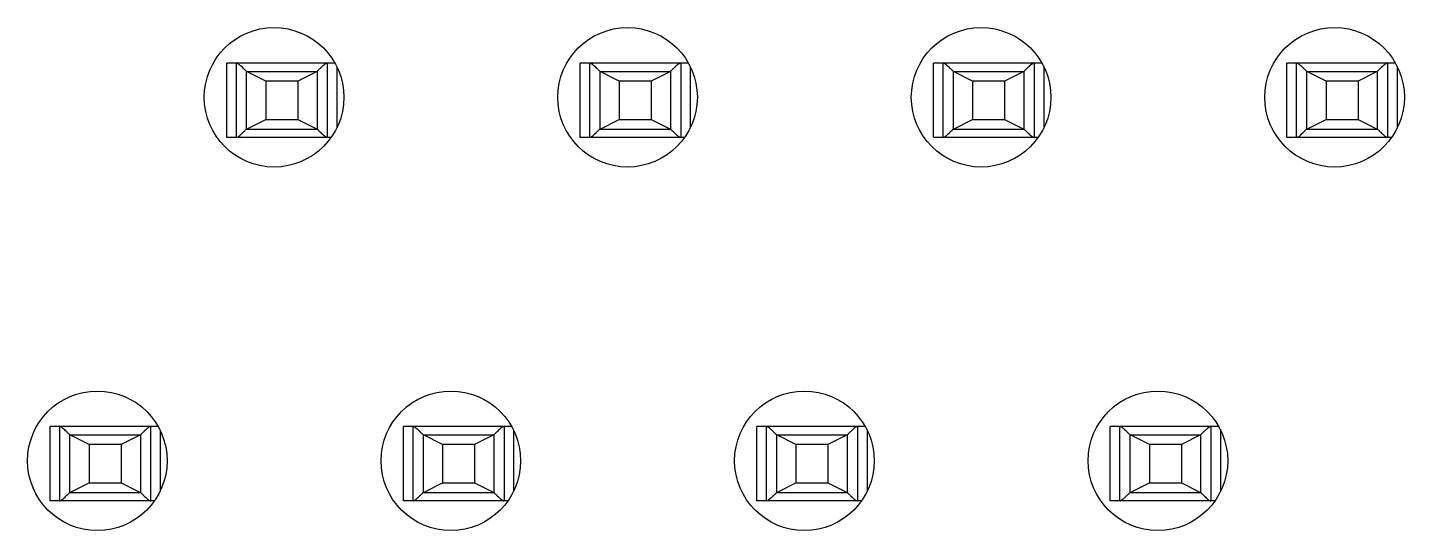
# Model space of a CAD drawing. Header units: millimetres. Extents: x -86.4 to 0, y 0 to 54.6.
# Drawn here: x -63.84 to -53.08, y 38.73 to 42.66 of the extents above; entities that cross this region are included whole.
import ezdxf

# ---------------------------------------------------------------- set-up
doc = ezdxf.new("R2010")
doc.units = ezdxf.units.MM

msp = doc.modelspace()

# ---------------------------------------------------------------- linework, layer by layer
at = {"color": 7, "linetype": 'Continuous', "lineweight": 25}
for p, q in [((-61.438, 42.38), (-62.282, 42.38)), ((-62.282, 41.8), (-62.282, 42.38)), ((-62.207, 41.8), (-62.207, 42.38)), ((-61.497, 42.38), (-61.497, 41.8)), ((-58.677, 42.38), (-59.522, 42.38)), ((-59.522, 41.8), (-59.522, 42.38)), ((-59.447, 41.8), (-59.447, 42.38)), ((-58.737, 42.38), (-58.737, 41.8)), ((-55.916, 42.38), (-56.762, 42.38)), ((-56.762, 41.8), (-56.762, 42.38)), ((-56.687, 41.8), (-56.687, 42.38)), ((-55.977, 42.38), (-55.977, 41.8)), ((-53.155, 42.38), (-54.002, 42.38)), ((-54.002, 41.8), (-54.002, 42.38)), ((-53.927, 41.8), (-53.927, 42.38)), ((-53.217, 42.38), (-53.217, 41.8)), ((-62.127, 42.315), (-61.577, 42.315)), ((-61.977, 42.24), (-62.127, 42.315)), ((-62.127, 41.865), (-62.127, 42.315)), ((-61.577, 42.315), (-61.727, 42.24)), ((-61.577, 42.315), (-61.577, 41.865)), ((-61.422, 42.351), (-61.422, 41.875)), ((-59.367, 41.865), (-59.367, 42.315)), ((-59.217, 42.24), (-59.367, 42.315)), ((-59.367, 42.315), (-58.817, 42.315)), ((-58.817, 42.315), (-58.967, 42.24)), ((-58.817, 42.315), (-58.817, 41.865)), ((-58.662, 42.353), (-58.662, 41.873)), ((-56.607, 41.865), (-56.607, 42.315)), ((-56.457, 42.24), (-56.607, 42.315)), ((-56.607, 42.315), (-56.057, 42.315)), ((-56.057, 42.315), (-56.207, 42.24)), ((-56.057, 42.315), (-56.057, 41.865)), ((-55.902, 42.355), (-55.902, 41.871)), ((-53.847, 42.315), (-53.297, 42.315)), ((-53.697, 42.24), (-53.847, 42.315)), ((-53.847, 41.865), (-53.847, 42.315)), ((-53.297, 42.315), (-53.447, 42.24)), ((-53.297, 42.315), (-53.297, 41.865)), ((-53.142, 42.357), (-53.142, 41.869)), ((-61.727, 42.24), (-61.977, 42.24)), ((-61.977, 42.24), (-61.977, 41.94)), ((-61.727, 42.24), (-61.727, 41.94)), ((-59.217, 42.24), (-59.217, 41.94)), ((-58.967, 42.24), (-59.217, 42.24)), ((-58.967, 42.24), (-58.967, 41.94)), ((-56.457, 42.24), (-56.457, 41.94)), ((-56.207, 42.24), (-56.457, 42.24)), ((-56.207, 42.24), (-56.207, 41.94)), ((-53.697, 42.24), (-53.697, 41.94)), ((-53.447, 42.24), (-53.697, 42.24)), ((-53.447, 42.24), (-53.447, 41.94)), ((-62.127, 41.865), (-61.977, 41.94)), ((-61.977, 41.94), (-61.727, 41.94)), ((-61.727, 41.94), (-61.577, 41.865)), ((-59.367, 41.865), (-59.217, 41.94)), ((-59.217, 41.94), (-58.967, 41.94)), ((-58.967, 41.94), (-58.817, 41.865)), ((-56.607, 41.865), (-56.457, 41.94)), ((-56.457, 41.94), (-56.207, 41.94)), ((-56.207, 41.94), (-56.057, 41.865)), ((-53.847, 41.865), (-53.697, 41.94)), ((-53.697, 41.94), (-53.447, 41.94)), ((-53.447, 41.94), (-53.297, 41.865)), ((-62.127, 41.865), (-61.577, 41.865)), ((-59.367, 41.865), (-58.817, 41.865)), ((-56.607, 41.865), (-56.057, 41.865)), ((-53.847, 41.865), (-53.297, 41.865)), ((-61.466, 41.8), (-62.282, 41.8)), ((-58.705, 41.8), (-59.522, 41.8)), ((-55.944, 41.8), (-56.762, 41.8)), ((-53.183, 41.8), (-54.002, 41.8)), ((-62.818, 39.54), (-63.662, 39.54)), ((-63.662, 38.96), (-63.662, 39.54)), ((-63.587, 38.96), (-63.587, 39.54)), ((-63.507, 39.475), (-62.957, 39.475)), ((-63.357, 39.4), (-63.507, 39.475)), ((-63.507, 39.025), (-63.507, 39.475)), ((-62.957, 39.475), (-63.107, 39.4)), ((-62.957, 39.475), (-62.957, 39.025)), ((-62.877, 39.54), (-62.877, 38.96)), ((-62.802, 39.51), (-62.802, 39.037)), ((-60.057, 39.54), (-60.902, 39.54)), ((-60.902, 38.96), (-60.902, 39.54)), ((-60.827, 38.96), (-60.827, 39.54)), ((-60.747, 39.475), (-60.197, 39.475)), ((-60.597, 39.4), (-60.747, 39.475)), ((-60.747, 39.025), (-60.747, 39.475)), ((-60.197, 39.475), (-60.347, 39.4)), ((-60.197, 39.475), (-60.197, 39.025)), ((-60.117, 39.54), (-60.117, 38.96)), ((-60.042, 39.512), (-60.042, 39.034)), ((-57.296, 39.54), (-58.142, 39.54)), ((-58.142, 38.96), (-58.142, 39.54)), ((-58.067, 38.96), (-58.067, 39.54)), ((-57.987, 39.475), (-57.437, 39.475)), ((-57.837, 39.4), (-57.987, 39.475)), ((-57.987, 39.025), (-57.987, 39.475)), ((-57.437, 39.475), (-57.587, 39.4)), ((-57.437, 39.475), (-57.437, 39.025)), ((-57.357, 39.54), (-57.357, 38.96)), ((-57.282, 39.514), (-57.282, 39.032)), ((-54.535, 39.54), (-55.382, 39.54)), ((-55.382, 38.96), (-55.382, 39.54)), ((-55.307, 38.96), (-55.307, 39.54)), ((-55.227, 39.475), (-54.677, 39.475)), ((-55.077, 39.4), (-55.227, 39.475)), ((-55.227, 39.025), (-55.227, 39.475)), ((-54.677, 39.475), (-54.827, 39.4)), ((-54.677, 39.475), (-54.677, 39.025)), ((-54.597, 39.54), (-54.597, 38.96)), ((-54.522, 39.516), (-54.522, 39.03)), ((-63.107, 39.4), (-63.357, 39.4)), ((-63.357, 39.4), (-63.357, 39.1)), ((-63.107, 39.4), (-63.107, 39.1)), ((-60.347, 39.4), (-60.597, 39.4)), ((-60.597, 39.4), (-60.597, 39.1)), ((-60.347, 39.4), (-60.347, 39.1)), ((-57.837, 39.4), (-57.837, 39.1)), ((-57.587, 39.4), (-57.837, 39.4)), ((-57.587, 39.4), (-57.587, 39.1)), ((-55.077, 39.4), (-55.077, 39.1)), ((-54.827, 39.4), (-55.077, 39.4)), ((-54.827, 39.4), (-54.827, 39.1)), ((-63.507, 39.025), (-63.357, 39.1)), ((-63.357, 39.1), (-63.107, 39.1)), ((-63.107, 39.1), (-62.957, 39.025)), ((-60.747, 39.025), (-60.597, 39.1)), ((-60.597, 39.1), (-60.347, 39.1)), ((-60.347, 39.1), (-60.197, 39.025)), ((-57.987, 39.025), (-57.837, 39.1)), ((-57.837, 39.1), (-57.587, 39.1)), ((-57.587, 39.1), (-57.437, 39.025)), ((-55.227, 39.025), (-55.077, 39.1)), ((-55.077, 39.1), (-54.827, 39.1)), ((-54.827, 39.1), (-54.677, 39.025)), ((-62.847, 38.96), (-63.662, 38.96)), ((-63.507, 39.025), (-62.957, 39.025)), ((-60.086, 38.96), (-60.902, 38.96)), ((-60.747, 39.025), (-60.197, 39.025)), ((-57.325, 38.96), (-58.142, 38.96)), ((-57.987, 39.025), (-57.437, 39.025)), ((-54.564, 38.96), (-55.382, 38.96)), ((-55.227, 39.025), (-54.677, 39.025))]:
    msp.add_line(p, q, dxfattribs=at)
for centre in [(-61.913, 42.113), (-59.152, 42.113), (-56.391, 42.113), (-53.63, 42.113), (-63.293, 39.273), (-60.532, 39.273), (-57.771, 39.273), (-55.01, 39.273)]:
    msp.add_circle(centre, 0.545, dxfattribs=at)
for points, knots in [([(-62.127, 42.315), (-62.127, 42.315), (-62.128, 42.316), (-62.13, 42.318), (-62.132, 42.32), (-62.135, 42.322), (-62.138, 42.325), (-62.142, 42.329), (-62.148, 42.335), (-62.154, 42.341), (-62.162, 42.349), (-62.172, 42.358), (-62.182, 42.366), (-62.185, 42.369), (-62.189, 42.372), (-62.193, 42.375), (-62.195, 42.376), (-62.198, 42.378), (-62.2, 42.379), (-62.202, 42.38), (-62.205, 42.38), (-62.207, 42.38)], [0, 0, 0, 0, 0.0000213032, 0.0000213032, 0.0000213032, 0.000042431, 0.000042431, 0.000042431, 0.0000723384, 0.0000723384, 0.0000723384, 0.0001136473, 0.0001136473, 0.0001136473, 0.0001274369, 0.0001274369, 0.0001274369, 0.0001360899, 0.0001360899, 0.0001360899, 0.0001431283, 0.0001431283, 0.0001431283, 0.0001431283]), ([(-61.497, 42.38), (-61.499, 42.38), (-61.502, 42.38), (-61.504, 42.379), (-61.508, 42.377), (-61.512, 42.374), (-61.516, 42.371), (-61.527, 42.363), (-61.537, 42.353), (-61.546, 42.345), (-61.553, 42.338), (-61.559, 42.333), (-61.564, 42.328), (-61.568, 42.324), (-61.571, 42.321), (-61.573, 42.319), (-61.575, 42.317), (-61.577, 42.316), (-61.577, 42.315), (-61.577, 42.315), (-61.577, 42.315), (-61.577, 42.315)], [0, 0, 0, 0, 0.0000067135, 0.0000067135, 0.0000067135, 0.0000211926, 0.0000211926, 0.0000211926, 0.0000645725, 0.0000645725, 0.0000645725, 0.0000955232, 0.0000955232, 0.0000955232, 0.0001191342, 0.0001191342, 0.0001191342, 0.0001390677, 0.0001390677, 0.0001390677, 0.0001439568, 0.0001439568, 0.0001439568, 0.0001439568]), ([(-59.367, 42.315), (-59.367, 42.315), (-59.368, 42.316), (-59.37, 42.318), (-59.372, 42.32), (-59.375, 42.322), (-59.378, 42.325), (-59.382, 42.329), (-59.388, 42.335), (-59.394, 42.341), (-59.402, 42.349), (-59.412, 42.358), (-59.422, 42.366), (-59.425, 42.369), (-59.429, 42.372), (-59.433, 42.375), (-59.435, 42.376), (-59.438, 42.378), (-59.44, 42.379), (-59.442, 42.38), (-59.445, 42.38), (-59.447, 42.38)], [0, 0, 0, 0, 0.0000213032, 0.0000213032, 0.0000213032, 0.000042431, 0.000042431, 0.000042431, 0.0000723384, 0.0000723384, 0.0000723384, 0.0001136473, 0.0001136473, 0.0001136473, 0.0001274369, 0.0001274369, 0.0001274369, 0.0001360899, 0.0001360899, 0.0001360899, 0.0001431283, 0.0001431283, 0.0001431283, 0.0001431283]), ([(-58.737, 42.38), (-58.739, 42.38), (-58.742, 42.38), (-58.744, 42.379), (-58.748, 42.377), (-58.752, 42.374), (-58.756, 42.371), (-58.767, 42.363), (-58.777, 42.353), (-58.786, 42.345), (-58.793, 42.338), (-58.799, 42.333), (-58.804, 42.328), (-58.808, 42.324), (-58.811, 42.321), (-58.813, 42.319), (-58.815, 42.317), (-58.817, 42.316), (-58.817, 42.315), (-58.817, 42.315), (-58.817, 42.315), (-58.817, 42.315)], [0, 0, 0, 0, 0.0000067135, 0.0000067135, 0.0000067135, 0.0000211926, 0.0000211926, 0.0000211926, 0.0000645725, 0.0000645725, 0.0000645725, 0.0000955232, 0.0000955232, 0.0000955232, 0.0001191342, 0.0001191342, 0.0001191342, 0.0001390677, 0.0001390677, 0.0001390677, 0.0001439568, 0.0001439568, 0.0001439568, 0.0001439568]), ([(-56.607, 42.315), (-56.607, 42.315), (-56.608, 42.316), (-56.61, 42.318), (-56.612, 42.32), (-56.615, 42.322), (-56.618, 42.325), (-56.622, 42.329), (-56.628, 42.335), (-56.634, 42.341), (-56.642, 42.349), (-56.652, 42.358), (-56.662, 42.366), (-56.665, 42.369), (-56.669, 42.372), (-56.673, 42.375), (-56.675, 42.376), (-56.678, 42.378), (-56.68, 42.379), (-56.682, 42.38), (-56.685, 42.38), (-56.687, 42.38)], [0, 0, 0, 0, 0.0000213032, 0.0000213032, 0.0000213032, 0.000042431, 0.000042431, 0.000042431, 0.0000723384, 0.0000723384, 0.0000723384, 0.0001136473, 0.0001136473, 0.0001136473, 0.0001274369, 0.0001274369, 0.0001274369, 0.0001360899, 0.0001360899, 0.0001360899, 0.0001431283, 0.0001431283, 0.0001431283, 0.0001431283]), ([(-55.977, 42.38), (-55.979, 42.38), (-55.982, 42.38), (-55.984, 42.379), (-55.988, 42.377), (-55.992, 42.374), (-55.996, 42.371), (-56.007, 42.363), (-56.017, 42.353), (-56.026, 42.345), (-56.033, 42.338), (-56.039, 42.333), (-56.044, 42.328), (-56.048, 42.324), (-56.051, 42.321), (-56.053, 42.319), (-56.055, 42.317), (-56.057, 42.316), (-56.057, 42.315), (-56.057, 42.315), (-56.057, 42.315), (-56.057, 42.315)], [0, 0, 0, 0, 0.0000067135, 0.0000067135, 0.0000067135, 0.0000211926, 0.0000211926, 0.0000211926, 0.0000645725, 0.0000645725, 0.0000645725, 0.0000955232, 0.0000955232, 0.0000955232, 0.0001191342, 0.0001191342, 0.0001191342, 0.0001390677, 0.0001390677, 0.0001390677, 0.0001439568, 0.0001439568, 0.0001439568, 0.0001439568]), ([(-53.847, 42.315), (-53.847, 42.315), (-53.848, 42.316), (-53.85, 42.318), (-53.852, 42.32), (-53.855, 42.322), (-53.858, 42.325), (-53.862, 42.329), (-53.868, 42.335), (-53.874, 42.341), (-53.882, 42.349), (-53.892, 42.358), (-53.902, 42.366), (-53.905, 42.369), (-53.909, 42.372), (-53.913, 42.375), (-53.915, 42.376), (-53.918, 42.378), (-53.92, 42.379), (-53.922, 42.38), (-53.925, 42.38), (-53.927, 42.38)], [0, 0, 0, 0, 0.0000213032, 0.0000213032, 0.0000213032, 0.000042431, 0.000042431, 0.000042431, 0.0000723384, 0.0000723384, 0.0000723384, 0.0001136473, 0.0001136473, 0.0001136473, 0.0001274369, 0.0001274369, 0.0001274369, 0.0001360899, 0.0001360899, 0.0001360899, 0.0001431283, 0.0001431283, 0.0001431283, 0.0001431283]), ([(-53.217, 42.38), (-53.219, 42.38), (-53.222, 42.38), (-53.224, 42.379), (-53.228, 42.377), (-53.232, 42.374), (-53.236, 42.371), (-53.247, 42.363), (-53.257, 42.353), (-53.266, 42.345), (-53.273, 42.338), (-53.279, 42.333), (-53.284, 42.328), (-53.288, 42.324), (-53.291, 42.321), (-53.293, 42.319), (-53.295, 42.317), (-53.297, 42.316), (-53.297, 42.315), (-53.297, 42.315), (-53.297, 42.315), (-53.297, 42.315)], [0, 0, 0, 0, 0.0000067135, 0.0000067135, 0.0000067135, 0.0000211926, 0.0000211926, 0.0000211926, 0.0000645725, 0.0000645725, 0.0000645725, 0.0000955232, 0.0000955232, 0.0000955232, 0.0001191342, 0.0001191342, 0.0001191342, 0.0001390677, 0.0001390677, 0.0001390677, 0.0001439568, 0.0001439568, 0.0001439568, 0.0001439568]), ([(-62.207, 41.8), (-62.205, 41.8), (-62.203, 41.801), (-62.201, 41.802), (-62.196, 41.803), (-62.192, 41.806), (-62.188, 41.809), (-62.177, 41.818), (-62.167, 41.827), (-62.158, 41.836), (-62.152, 41.842), (-62.146, 41.848), (-62.141, 41.853), (-62.137, 41.856), (-62.133, 41.86), (-62.131, 41.862), (-62.129, 41.864), (-62.128, 41.865), (-62.127, 41.865), (-62.127, 41.865), (-62.127, 41.865), (-62.127, 41.865)], [0, 0, 0, 0, 0.0000067135, 0.0000067135, 0.0000067135, 0.0000211926, 0.0000211926, 0.0000211926, 0.0000645725, 0.0000645725, 0.0000645725, 0.0000955232, 0.0000955232, 0.0000955232, 0.0001191342, 0.0001191342, 0.0001191342, 0.0001390677, 0.0001390677, 0.0001390677, 0.0001439568, 0.0001439568, 0.0001439568, 0.0001439568]), ([(-61.577, 41.865), (-61.577, 41.865), (-61.576, 41.864), (-61.574, 41.863), (-61.572, 41.861), (-61.57, 41.858), (-61.566, 41.855), (-61.562, 41.851), (-61.556, 41.846), (-61.55, 41.84), (-61.542, 41.832), (-61.532, 41.823), (-61.522, 41.814), (-61.519, 41.811), (-61.515, 41.809), (-61.512, 41.806), (-61.509, 41.804), (-61.507, 41.803), (-61.504, 41.802), (-61.502, 41.801), (-61.5, 41.8), (-61.497, 41.8)], [0, 0, 0, 0, 0.0000213032, 0.0000213032, 0.0000213032, 0.000042431, 0.000042431, 0.000042431, 0.0000723384, 0.0000723384, 0.0000723384, 0.0001136473, 0.0001136473, 0.0001136473, 0.0001274369, 0.0001274369, 0.0001274369, 0.0001360899, 0.0001360899, 0.0001360899, 0.0001431283, 0.0001431283, 0.0001431283, 0.0001431283]), ([(-59.447, 41.8), (-59.445, 41.8), (-59.443, 41.801), (-59.441, 41.802), (-59.436, 41.803), (-59.432, 41.806), (-59.428, 41.809), (-59.417, 41.818), (-59.407, 41.827), (-59.398, 41.836), (-59.392, 41.842), (-59.386, 41.848), (-59.381, 41.853), (-59.377, 41.856), (-59.373, 41.86), (-59.371, 41.862), (-59.369, 41.864), (-59.368, 41.865), (-59.367, 41.865), (-59.367, 41.865), (-59.367, 41.865), (-59.367, 41.865)], [0, 0, 0, 0, 0.0000067135, 0.0000067135, 0.0000067135, 0.0000211926, 0.0000211926, 0.0000211926, 0.0000645725, 0.0000645725, 0.0000645725, 0.0000955232, 0.0000955232, 0.0000955232, 0.0001191342, 0.0001191342, 0.0001191342, 0.0001390677, 0.0001390677, 0.0001390677, 0.0001439568, 0.0001439568, 0.0001439568, 0.0001439568]), ([(-58.817, 41.865), (-58.817, 41.865), (-58.816, 41.864), (-58.814, 41.863), (-58.812, 41.861), (-58.81, 41.858), (-58.806, 41.855), (-58.802, 41.851), (-58.796, 41.846), (-58.79, 41.84), (-58.782, 41.832), (-58.772, 41.823), (-58.762, 41.814), (-58.759, 41.811), (-58.755, 41.809), (-58.752, 41.806), (-58.749, 41.804), (-58.747, 41.803), (-58.744, 41.802), (-58.742, 41.801), (-58.74, 41.8), (-58.737, 41.8)], [0, 0, 0, 0, 0.0000213032, 0.0000213032, 0.0000213032, 0.000042431, 0.000042431, 0.000042431, 0.0000723384, 0.0000723384, 0.0000723384, 0.0001136473, 0.0001136473, 0.0001136473, 0.0001274369, 0.0001274369, 0.0001274369, 0.0001360899, 0.0001360899, 0.0001360899, 0.0001431283, 0.0001431283, 0.0001431283, 0.0001431283]), ([(-56.687, 41.8), (-56.685, 41.8), (-56.683, 41.801), (-56.681, 41.802), (-56.676, 41.803), (-56.672, 41.806), (-56.668, 41.809), (-56.657, 41.818), (-56.647, 41.827), (-56.638, 41.836), (-56.632, 41.842), (-56.626, 41.848), (-56.621, 41.853), (-56.617, 41.856), (-56.613, 41.86), (-56.611, 41.862), (-56.609, 41.864), (-56.608, 41.865), (-56.607, 41.865), (-56.607, 41.865), (-56.607, 41.865), (-56.607, 41.865)], [0, 0, 0, 0, 0.0000067135, 0.0000067135, 0.0000067135, 0.0000211926, 0.0000211926, 0.0000211926, 0.0000645725, 0.0000645725, 0.0000645725, 0.0000955232, 0.0000955232, 0.0000955232, 0.0001191342, 0.0001191342, 0.0001191342, 0.0001390677, 0.0001390677, 0.0001390677, 0.0001439568, 0.0001439568, 0.0001439568, 0.0001439568]), ([(-56.057, 41.865), (-56.057, 41.865), (-56.056, 41.864), (-56.054, 41.863), (-56.052, 41.861), (-56.05, 41.858), (-56.046, 41.855), (-56.042, 41.851), (-56.036, 41.846), (-56.03, 41.84), (-56.022, 41.832), (-56.012, 41.823), (-56.002, 41.814), (-55.999, 41.811), (-55.995, 41.809), (-55.992, 41.806), (-55.989, 41.804), (-55.987, 41.803), (-55.984, 41.802), (-55.982, 41.801), (-55.98, 41.8), (-55.977, 41.8)], [0, 0, 0, 0, 0.0000213032, 0.0000213032, 0.0000213032, 0.000042431, 0.000042431, 0.000042431, 0.0000723384, 0.0000723384, 0.0000723384, 0.0001136473, 0.0001136473, 0.0001136473, 0.0001274369, 0.0001274369, 0.0001274369, 0.0001360899, 0.0001360899, 0.0001360899, 0.0001431283, 0.0001431283, 0.0001431283, 0.0001431283]), ([(-53.927, 41.8), (-53.925, 41.8), (-53.923, 41.801), (-53.921, 41.802), (-53.916, 41.803), (-53.912, 41.806), (-53.908, 41.809), (-53.897, 41.818), (-53.887, 41.827), (-53.878, 41.836), (-53.872, 41.842), (-53.866, 41.848), (-53.861, 41.853), (-53.857, 41.856), (-53.853, 41.86), (-53.851, 41.862), (-53.849, 41.864), (-53.848, 41.865), (-53.847, 41.865), (-53.847, 41.865), (-53.847, 41.865), (-53.847, 41.865)], [0, 0, 0, 0, 0.0000067135, 0.0000067135, 0.0000067135, 0.0000211926, 0.0000211926, 0.0000211926, 0.0000645725, 0.0000645725, 0.0000645725, 0.0000955232, 0.0000955232, 0.0000955232, 0.0001191342, 0.0001191342, 0.0001191342, 0.0001390677, 0.0001390677, 0.0001390677, 0.0001439568, 0.0001439568, 0.0001439568, 0.0001439568]), ([(-53.297, 41.865), (-53.297, 41.865), (-53.296, 41.864), (-53.294, 41.863), (-53.292, 41.861), (-53.29, 41.858), (-53.286, 41.855), (-53.282, 41.851), (-53.276, 41.846), (-53.27, 41.84), (-53.262, 41.832), (-53.252, 41.823), (-53.242, 41.814), (-53.239, 41.811), (-53.235, 41.809), (-53.232, 41.806), (-53.229, 41.804), (-53.227, 41.803), (-53.224, 41.802), (-53.222, 41.801), (-53.22, 41.8), (-53.217, 41.8)], [0, 0, 0, 0, 0.0000213032, 0.0000213032, 0.0000213032, 0.000042431, 0.000042431, 0.000042431, 0.0000723384, 0.0000723384, 0.0000723384, 0.0001136473, 0.0001136473, 0.0001136473, 0.0001274369, 0.0001274369, 0.0001274369, 0.0001360899, 0.0001360899, 0.0001360899, 0.0001431283, 0.0001431283, 0.0001431283, 0.0001431283]), ([(-63.507, 39.475), (-63.507, 39.475), (-63.508, 39.476), (-63.51, 39.478), (-63.512, 39.48), (-63.515, 39.482), (-63.518, 39.485), (-63.522, 39.489), (-63.528, 39.495), (-63.534, 39.501), (-63.542, 39.509), (-63.552, 39.518), (-63.562, 39.526), (-63.565, 39.529), (-63.569, 39.532), (-63.573, 39.535), (-63.575, 39.536), (-63.578, 39.538), (-63.58, 39.539), (-63.582, 39.54), (-63.585, 39.54), (-63.587, 39.54)], [0, 0, 0, 0, 0.0000213032, 0.0000213032, 0.0000213032, 0.000042431, 0.000042431, 0.000042431, 0.0000723384, 0.0000723384, 0.0000723384, 0.0001136473, 0.0001136473, 0.0001136473, 0.0001274369, 0.0001274369, 0.0001274369, 0.0001360899, 0.0001360899, 0.0001360899, 0.0001431283, 0.0001431283, 0.0001431283, 0.0001431283]), ([(-62.877, 39.54), (-62.879, 39.54), (-62.882, 39.54), (-62.884, 39.539), (-62.888, 39.537), (-62.892, 39.534), (-62.896, 39.531), (-62.907, 39.523), (-62.917, 39.513), (-62.926, 39.505), (-62.933, 39.498), (-62.939, 39.493), (-62.944, 39.488), (-62.948, 39.484), (-62.951, 39.481), (-62.953, 39.479), (-62.955, 39.477), (-62.957, 39.476), (-62.957, 39.475), (-62.957, 39.475), (-62.957, 39.475), (-62.957, 39.475)], [0, 0, 0, 0, 0.0000067135, 0.0000067135, 0.0000067135, 0.0000211926, 0.0000211926, 0.0000211926, 0.0000645725, 0.0000645725, 0.0000645725, 0.0000955232, 0.0000955232, 0.0000955232, 0.0001191342, 0.0001191342, 0.0001191342, 0.0001390677, 0.0001390677, 0.0001390677, 0.0001439568, 0.0001439568, 0.0001439568, 0.0001439568]), ([(-60.747, 39.475), (-60.747, 39.475), (-60.748, 39.476), (-60.75, 39.478), (-60.752, 39.48), (-60.755, 39.482), (-60.758, 39.485), (-60.762, 39.489), (-60.768, 39.495), (-60.774, 39.501), (-60.782, 39.509), (-60.792, 39.518), (-60.802, 39.526), (-60.805, 39.529), (-60.809, 39.532), (-60.813, 39.535), (-60.815, 39.536), (-60.818, 39.538), (-60.82, 39.539), (-60.822, 39.54), (-60.825, 39.54), (-60.827, 39.54)], [0, 0, 0, 0, 0.0000213032, 0.0000213032, 0.0000213032, 0.000042431, 0.000042431, 0.000042431, 0.0000723384, 0.0000723384, 0.0000723384, 0.0001136473, 0.0001136473, 0.0001136473, 0.0001274369, 0.0001274369, 0.0001274369, 0.0001360899, 0.0001360899, 0.0001360899, 0.0001431283, 0.0001431283, 0.0001431283, 0.0001431283]), ([(-60.117, 39.54), (-60.119, 39.54), (-60.122, 39.54), (-60.124, 39.539), (-60.128, 39.537), (-60.132, 39.534), (-60.136, 39.531), (-60.147, 39.523), (-60.157, 39.513), (-60.166, 39.505), (-60.173, 39.498), (-60.179, 39.493), (-60.184, 39.488), (-60.188, 39.484), (-60.191, 39.481), (-60.193, 39.479), (-60.195, 39.477), (-60.197, 39.476), (-60.197, 39.475), (-60.197, 39.475), (-60.197, 39.475), (-60.197, 39.475)], [0, 0, 0, 0, 0.0000067135, 0.0000067135, 0.0000067135, 0.0000211926, 0.0000211926, 0.0000211926, 0.0000645725, 0.0000645725, 0.0000645725, 0.0000955232, 0.0000955232, 0.0000955232, 0.0001191342, 0.0001191342, 0.0001191342, 0.0001390677, 0.0001390677, 0.0001390677, 0.0001439568, 0.0001439568, 0.0001439568, 0.0001439568]), ([(-57.987, 39.475), (-57.987, 39.475), (-57.988, 39.476), (-57.99, 39.478), (-57.992, 39.48), (-57.995, 39.482), (-57.998, 39.485), (-58.002, 39.489), (-58.008, 39.495), (-58.014, 39.501), (-58.022, 39.509), (-58.032, 39.518), (-58.042, 39.526), (-58.045, 39.529), (-58.049, 39.532), (-58.053, 39.535), (-58.055, 39.536), (-58.058, 39.538), (-58.06, 39.539), (-58.062, 39.54), (-58.065, 39.54), (-58.067, 39.54)], [0, 0, 0, 0, 0.0000213032, 0.0000213032, 0.0000213032, 0.000042431, 0.000042431, 0.000042431, 0.0000723384, 0.0000723384, 0.0000723384, 0.0001136473, 0.0001136473, 0.0001136473, 0.0001274369, 0.0001274369, 0.0001274369, 0.0001360899, 0.0001360899, 0.0001360899, 0.0001431283, 0.0001431283, 0.0001431283, 0.0001431283]), ([(-57.357, 39.54), (-57.359, 39.54), (-57.362, 39.54), (-57.364, 39.539), (-57.368, 39.537), (-57.372, 39.534), (-57.376, 39.531), (-57.387, 39.523), (-57.397, 39.513), (-57.406, 39.505), (-57.413, 39.498), (-57.419, 39.493), (-57.424, 39.488), (-57.428, 39.484), (-57.431, 39.481), (-57.433, 39.479), (-57.435, 39.477), (-57.437, 39.476), (-57.437, 39.475), (-57.437, 39.475), (-57.437, 39.475), (-57.437, 39.475)], [0, 0, 0, 0, 0.0000067135, 0.0000067135, 0.0000067135, 0.0000211926, 0.0000211926, 0.0000211926, 0.0000645725, 0.0000645725, 0.0000645725, 0.0000955232, 0.0000955232, 0.0000955232, 0.0001191342, 0.0001191342, 0.0001191342, 0.0001390677, 0.0001390677, 0.0001390677, 0.0001439568, 0.0001439568, 0.0001439568, 0.0001439568]), ([(-55.227, 39.475), (-55.227, 39.475), (-55.228, 39.476), (-55.23, 39.478), (-55.232, 39.48), (-55.235, 39.482), (-55.238, 39.485), (-55.242, 39.489), (-55.248, 39.495), (-55.254, 39.501), (-55.262, 39.509), (-55.272, 39.518), (-55.282, 39.526), (-55.285, 39.529), (-55.289, 39.532), (-55.293, 39.535), (-55.295, 39.536), (-55.298, 39.538), (-55.3, 39.539), (-55.302, 39.54), (-55.305, 39.54), (-55.307, 39.54)], [0, 0, 0, 0, 0.0000213032, 0.0000213032, 0.0000213032, 0.000042431, 0.000042431, 0.000042431, 0.0000723384, 0.0000723384, 0.0000723384, 0.0001136473, 0.0001136473, 0.0001136473, 0.0001274369, 0.0001274369, 0.0001274369, 0.0001360899, 0.0001360899, 0.0001360899, 0.0001431283, 0.0001431283, 0.0001431283, 0.0001431283]), ([(-54.597, 39.54), (-54.599, 39.54), (-54.602, 39.54), (-54.604, 39.539), (-54.608, 39.537), (-54.612, 39.534), (-54.616, 39.531), (-54.627, 39.523), (-54.637, 39.513), (-54.646, 39.505), (-54.653, 39.498), (-54.659, 39.493), (-54.664, 39.488), (-54.668, 39.484), (-54.671, 39.481), (-54.673, 39.479), (-54.675, 39.477), (-54.677, 39.476), (-54.677, 39.475), (-54.677, 39.475), (-54.677, 39.475), (-54.677, 39.475)], [0, 0, 0, 0, 0.0000067135, 0.0000067135, 0.0000067135, 0.0000211926, 0.0000211926, 0.0000211926, 0.0000645725, 0.0000645725, 0.0000645725, 0.0000955232, 0.0000955232, 0.0000955232, 0.0001191342, 0.0001191342, 0.0001191342, 0.0001390677, 0.0001390677, 0.0001390677, 0.0001439568, 0.0001439568, 0.0001439568, 0.0001439568]), ([(-63.587, 38.96), (-63.585, 38.96), (-63.583, 38.961), (-63.581, 38.962), (-63.576, 38.963), (-63.572, 38.966), (-63.568, 38.969), (-63.557, 38.978), (-63.547, 38.987), (-63.538, 38.996), (-63.532, 39.002), (-63.526, 39.008), (-63.521, 39.013), (-63.517, 39.016), (-63.513, 39.02), (-63.511, 39.022), (-63.509, 39.024), (-63.508, 39.025), (-63.507, 39.025), (-63.507, 39.025), (-63.507, 39.025), (-63.507, 39.025)], [0, 0, 0, 0, 0.0000067135, 0.0000067135, 0.0000067135, 0.0000211926, 0.0000211926, 0.0000211926, 0.0000645725, 0.0000645725, 0.0000645725, 0.0000955232, 0.0000955232, 0.0000955232, 0.0001191342, 0.0001191342, 0.0001191342, 0.0001390677, 0.0001390677, 0.0001390677, 0.0001439568, 0.0001439568, 0.0001439568, 0.0001439568]), ([(-62.957, 39.025), (-62.957, 39.025), (-62.956, 39.024), (-62.954, 39.023), (-62.952, 39.021), (-62.95, 39.018), (-62.946, 39.015), (-62.942, 39.011), (-62.936, 39.006), (-62.93, 39), (-62.922, 38.992), (-62.912, 38.983), (-62.902, 38.974), (-62.899, 38.971), (-62.895, 38.969), (-62.892, 38.966), (-62.889, 38.964), (-62.887, 38.963), (-62.884, 38.962), (-62.882, 38.961), (-62.88, 38.96), (-62.877, 38.96)], [0, 0, 0, 0, 0.0000213032, 0.0000213032, 0.0000213032, 0.000042431, 0.000042431, 0.000042431, 0.0000723384, 0.0000723384, 0.0000723384, 0.0001136473, 0.0001136473, 0.0001136473, 0.0001274369, 0.0001274369, 0.0001274369, 0.0001360899, 0.0001360899, 0.0001360899, 0.0001431283, 0.0001431283, 0.0001431283, 0.0001431283]), ([(-60.827, 38.96), (-60.825, 38.96), (-60.823, 38.961), (-60.821, 38.962), (-60.816, 38.963), (-60.812, 38.966), (-60.808, 38.969), (-60.797, 38.978), (-60.787, 38.987), (-60.778, 38.996), (-60.772, 39.002), (-60.766, 39.008), (-60.761, 39.013), (-60.757, 39.016), (-60.753, 39.02), (-60.751, 39.022), (-60.749, 39.024), (-60.748, 39.025), (-60.747, 39.025), (-60.747, 39.025), (-60.747, 39.025), (-60.747, 39.025)], [0, 0, 0, 0, 0.0000067135, 0.0000067135, 0.0000067135, 0.0000211926, 0.0000211926, 0.0000211926, 0.0000645725, 0.0000645725, 0.0000645725, 0.0000955232, 0.0000955232, 0.0000955232, 0.0001191342, 0.0001191342, 0.0001191342, 0.0001390677, 0.0001390677, 0.0001390677, 0.0001439568, 0.0001439568, 0.0001439568, 0.0001439568]), ([(-60.197, 39.025), (-60.197, 39.025), (-60.196, 39.024), (-60.194, 39.023), (-60.192, 39.021), (-60.19, 39.018), (-60.186, 39.015), (-60.182, 39.011), (-60.176, 39.006), (-60.17, 39), (-60.162, 38.992), (-60.152, 38.983), (-60.142, 38.974), (-60.139, 38.971), (-60.135, 38.969), (-60.132, 38.966), (-60.129, 38.964), (-60.127, 38.963), (-60.124, 38.962), (-60.122, 38.961), (-60.12, 38.96), (-60.117, 38.96)], [0, 0, 0, 0, 0.0000213032, 0.0000213032, 0.0000213032, 0.000042431, 0.000042431, 0.000042431, 0.0000723384, 0.0000723384, 0.0000723384, 0.0001136473, 0.0001136473, 0.0001136473, 0.0001274369, 0.0001274369, 0.0001274369, 0.0001360899, 0.0001360899, 0.0001360899, 0.0001431283, 0.0001431283, 0.0001431283, 0.0001431283]), ([(-58.067, 38.96), (-58.065, 38.96), (-58.063, 38.961), (-58.061, 38.962), (-58.056, 38.963), (-58.052, 38.966), (-58.048, 38.969), (-58.037, 38.978), (-58.027, 38.987), (-58.018, 38.996), (-58.012, 39.002), (-58.006, 39.008), (-58.001, 39.013), (-57.997, 39.016), (-57.993, 39.02), (-57.991, 39.022), (-57.989, 39.024), (-57.988, 39.025), (-57.987, 39.025), (-57.987, 39.025), (-57.987, 39.025), (-57.987, 39.025)], [0, 0, 0, 0, 0.0000067135, 0.0000067135, 0.0000067135, 0.0000211926, 0.0000211926, 0.0000211926, 0.0000645725, 0.0000645725, 0.0000645725, 0.0000955232, 0.0000955232, 0.0000955232, 0.0001191342, 0.0001191342, 0.0001191342, 0.0001390677, 0.0001390677, 0.0001390677, 0.0001439568, 0.0001439568, 0.0001439568, 0.0001439568]), ([(-57.437, 39.025), (-57.437, 39.025), (-57.436, 39.024), (-57.434, 39.023), (-57.432, 39.021), (-57.43, 39.018), (-57.426, 39.015), (-57.422, 39.011), (-57.416, 39.006), (-57.41, 39), (-57.402, 38.992), (-57.392, 38.983), (-57.382, 38.974), (-57.379, 38.971), (-57.375, 38.969), (-57.372, 38.966), (-57.369, 38.964), (-57.367, 38.963), (-57.364, 38.962), (-57.362, 38.961), (-57.36, 38.96), (-57.357, 38.96)], [0, 0, 0, 0, 0.0000213032, 0.0000213032, 0.0000213032, 0.000042431, 0.000042431, 0.000042431, 0.0000723384, 0.0000723384, 0.0000723384, 0.0001136473, 0.0001136473, 0.0001136473, 0.0001274369, 0.0001274369, 0.0001274369, 0.0001360899, 0.0001360899, 0.0001360899, 0.0001431283, 0.0001431283, 0.0001431283, 0.0001431283]), ([(-55.307, 38.96), (-55.305, 38.96), (-55.303, 38.961), (-55.301, 38.962), (-55.296, 38.963), (-55.292, 38.966), (-55.288, 38.969), (-55.277, 38.978), (-55.267, 38.987), (-55.258, 38.996), (-55.252, 39.002), (-55.246, 39.008), (-55.241, 39.013), (-55.237, 39.016), (-55.233, 39.02), (-55.231, 39.022), (-55.229, 39.024), (-55.228, 39.025), (-55.227, 39.025), (-55.227, 39.025), (-55.227, 39.025), (-55.227, 39.025)], [0, 0, 0, 0, 0.0000067135, 0.0000067135, 0.0000067135, 0.0000211926, 0.0000211926, 0.0000211926, 0.0000645725, 0.0000645725, 0.0000645725, 0.0000955232, 0.0000955232, 0.0000955232, 0.0001191342, 0.0001191342, 0.0001191342, 0.0001390677, 0.0001390677, 0.0001390677, 0.0001439568, 0.0001439568, 0.0001439568, 0.0001439568]), ([(-54.677, 39.025), (-54.677, 39.025), (-54.676, 39.024), (-54.674, 39.023), (-54.672, 39.021), (-54.67, 39.018), (-54.666, 39.015), (-54.662, 39.011), (-54.656, 39.006), (-54.65, 39), (-54.642, 38.992), (-54.632, 38.983), (-54.622, 38.974), (-54.619, 38.971), (-54.615, 38.969), (-54.612, 38.966), (-54.609, 38.964), (-54.607, 38.963), (-54.604, 38.962), (-54.602, 38.961), (-54.6, 38.96), (-54.597, 38.96)], [0, 0, 0, 0, 0.0000213032, 0.0000213032, 0.0000213032, 0.000042431, 0.000042431, 0.000042431, 0.0000723384, 0.0000723384, 0.0000723384, 0.0001136473, 0.0001136473, 0.0001136473, 0.0001274369, 0.0001274369, 0.0001274369, 0.0001360899, 0.0001360899, 0.0001360899, 0.0001431283, 0.0001431283, 0.0001431283, 0.0001431283])]:
    msp.add_open_spline(points, degree=3, knots=knots, dxfattribs=at)

doc.saveas('drawing.dxf')
